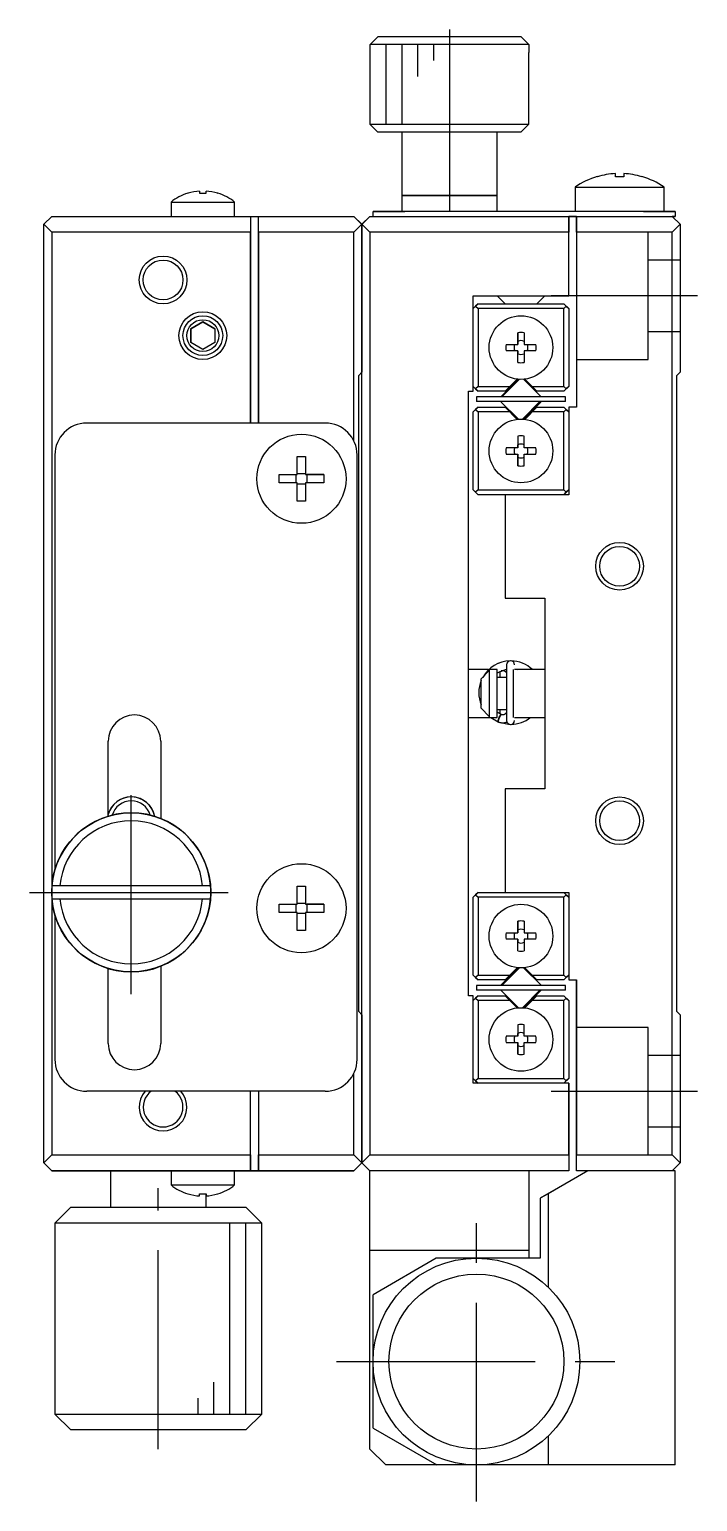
# Model space of a CAD drawing. Extents: x -29 to 387, y 4 to 271.
# Drawn here: x 217.3 to 259.3, y 114.1 to 206.7 of the extents above; entities that cross this region are included whole.
import ezdxf

# ---------------------------------------------------------------- set-up
doc = ezdxf.new("R2010")
doc.units = 0
doc.header["$LTSCALE"] = 10
doc.linetypes.add('CENTER', pattern=[2, 1.25, -0.25, 0.25, -0.25])
doc.linetypes.add('DASHED', pattern=[3.5, 2, -1.5])
doc.layers.get('0').update_dxf_attribs({"linetype": 'CONTINUOUS'})
doc.layers.add('CENTER', color=1, linetype='CENTER')

msp = doc.modelspace()

# ---------------------------------------------------------------- linework, layer by layer
at = {"color": 7, "linetype": 'CONTINUOUS'}
for p, q in [((238.717122, 205.720414), (239.218909, 206.220414)), ((248.685071, 205.720414), (238.717122, 205.720414)), ((238.717122, 205.220414), (238.717122, 205.720414)), ((239.218909, 206.220414), (248.183283, 206.220414)), ((248.183283, 206.220414), (248.685071, 205.720414)), ((248.685071, 205.720414), (248.685071, 205.220414)), ((238.701096, 205.220414), (238.717122, 205.220414)), ((238.701096, 205.220414), (238.701096, 200.720414)), ((248.685071, 205.220414), (248.701096, 205.220414)), ((248.701096, 200.720414), (248.701096, 205.220414)), ((238.701096, 200.720414), (248.701096, 200.720414)), ((238.701096, 200.720414), (239.201096, 200.220414)), ((248.201096, 200.220414), (239.201096, 200.220414)), ((240.701096, 200.220414), (240.701096, 196.220414)), ((240.701096, 200.220414), (240.701096, 195.220414)), ((246.701096, 196.220414), (246.701096, 200.220414)), ((246.701096, 195.220414), (246.701096, 200.220414)), ((248.201096, 200.220414), (248.701096, 200.720414)), ((253.001957, 197.413619), (252.998949, 197.419787)), ((254.141096, 197.413619), (254.141096, 197.606876)), ((254.661096, 197.413619), (254.141096, 197.413619)), ((254.661096, 197.606876), (254.661096, 197.413619)), ((255.803244, 197.419787), (255.800236, 197.413619)), ((227.251096, 196.376147), (227.272388, 196.376147)), ((227.251096, 196.376147), (227.272388, 196.376147)), ((227.251096, 196.376147), (227.272388, 196.376147)), ((228.001096, 196.50789), (228.001096, 196.376147)), ((228.001096, 196.376147), (228.401096, 196.376147)), ((228.401096, 196.376147), (228.401096, 196.50789)), ((229.129805, 196.376147), (229.151096, 196.376147)), ((229.129805, 196.376147), (229.151096, 196.376147)), ((229.129805, 196.376147), (229.151096, 196.376147)), ((240.701096, 196.220414), (246.701096, 196.220414)), ((246.701096, 196.220414), (240.701096, 196.220414)), ((240.701096, 196.220414), (240.701096, 195.220414)), ((246.701096, 196.220414), (240.701096, 196.220414)), ((246.701096, 195.220414), (246.701096, 196.220414)), ((251.601096, 196.762877), (257.201096, 196.762877)), ((251.601096, 196.762877), (251.601096, 195.220414)), ((257.201096, 195.220414), (257.201096, 196.762877)), ((226.201096, 195.818413), (226.201096, 194.920414)), ((226.201096, 195.818413), (230.201096, 195.818413)), ((230.201096, 194.920414), (230.201096, 195.818413)), ((218.701096, 194.920414), (218.201096, 194.420414)), ((218.201096, 135.420414), (218.201096, 194.420414)), ((218.201096, 194.420414), (218.701096, 193.920414)), ((218.701096, 194.920414), (231.201096, 194.920414)), ((218.701096, 194.920414), (237.701096, 194.920414)), ((231.201096, 194.920414), (231.701096, 194.920414)), ((231.201096, 194.920414), (231.201096, 193.920414)), ((231.201096, 194.920414), (231.201096, 181.920414)), ((231.701096, 194.920414), (237.701096, 194.920414)), ((231.701096, 193.920414), (231.701096, 194.920414)), ((231.701096, 181.920414), (231.701096, 194.920414)), ((237.701096, 194.920414), (238.201096, 194.420414)), ((238.701096, 194.920414), (237.701096, 193.920414)), ((237.701096, 194.920414), (238.701096, 193.920414)), ((238.201096, 194.420414), (237.701096, 193.920414)), ((238.701096, 194.920414), (238.201096, 194.420414)), ((238.201096, 194.420414), (238.201096, 185.120414)), ((238.201096, 194.420414), (238.701096, 193.920414)), ((238.201096, 185.120414), (238.201096, 194.420414)), ((238.201096, 135.420414), (238.201096, 194.420414)), ((238.701096, 194.920414), (251.201096, 194.920414)), ((238.701096, 194.920414), (257.901096, 194.920414)), ((238.901096, 194.920414), (238.901096, 195.220414)), ((238.901096, 195.220414), (240.901096, 195.220414)), ((257.901096, 195.220414), (238.901096, 195.220414)), ((255.901096, 195.220414), (240.901096, 195.220414)), ((251.701096, 194.920414), (251.201096, 194.920414)), ((251.201096, 194.920414), (251.201096, 193.920414)), ((251.201096, 189.920414), (251.201096, 194.920414)), ((251.701096, 193.920414), (251.701096, 194.920414)), ((251.701096, 194.920414), (257.701096, 194.920414)), ((251.701096, 194.920414), (251.701096, 182.920414)), ((255.901096, 195.220414), (257.901096, 195.220414)), ((257.901096, 194.920414), (257.701096, 194.920414)), ((257.701096, 194.920414), (258.201096, 194.420414)), ((258.201096, 194.420414), (257.701096, 193.920414)), ((257.901096, 195.220414), (257.901096, 194.920414)), ((258.201096, 194.420414), (258.201096, 185.120414)), ((218.701096, 193.920414), (218.701096, 152.420414)), ((231.201096, 193.920414), (218.701096, 193.920414)), ((218.701096, 193.920414), (218.701096, 135.920414)), ((231.201096, 181.920414), (231.201096, 193.920414)), ((237.701096, 193.920414), (231.701096, 193.920414)), ((231.701096, 193.920414), (231.701096, 181.920414)), ((237.701096, 180.792194), (237.701096, 193.920414)), ((251.201096, 193.920414), (238.701096, 193.920414)), ((238.701096, 193.920414), (238.701096, 135.920414)), ((251.201096, 189.920414), (251.201096, 193.920414)), ((257.701096, 193.920414), (251.701096, 193.920414)), ((251.701096, 193.920414), (251.701096, 182.920414)), ((257.701096, 135.920414), (257.701096, 193.920414)), ((245.201096, 189.920414), (251.201096, 189.920414)), ((245.201096, 183.920414), (245.201096, 189.920414)), ((246.701096, 189.920414), (246.951096, 189.670414)), ((246.701096, 189.920414), (247.201096, 189.420414)), ((249.201096, 189.420414), (249.701096, 189.920414)), ((249.451096, 189.670414), (249.701096, 189.920414)), ((245.501096, 189.420414), (245.201096, 189.120414)), ((245.201096, 189.120414), (245.351096, 189.270414)), ((245.501096, 189.420414), (245.351096, 189.270414)), ((245.351096, 189.270414), (245.501096, 189.120414)), ((245.501096, 189.420414), (250.901096, 189.420414)), ((245.501096, 189.120414), (245.501096, 184.220414)), ((250.901096, 189.120414), (245.501096, 189.120414)), ((246.951096, 189.670414), (247.201096, 189.420414)), ((249.201096, 189.420414), (249.451096, 189.670414)), ((251.051096, 189.270414), (250.901096, 189.420414)), ((251.201096, 189.120414), (250.901096, 189.420414)), ((250.901096, 189.120414), (251.051096, 189.270414)), ((250.901096, 184.220414), (250.901096, 189.120414)), ((251.051096, 189.270414), (251.201096, 189.120414)), ((251.201096, 189.120414), (251.201096, 184.220414)), ((227.451096, 187.853427), (228.201096, 188.28644)), ((228.201096, 188.28644), (227.451096, 187.853427)), ((228.201096, 188.28644), (227.451096, 187.853427)), ((228.201096, 188.28644), (228.951096, 187.853427)), ((228.951096, 187.853427), (228.201096, 188.28644)), ((228.951096, 187.853427), (228.201096, 188.28644)), ((227.451096, 186.987402), (227.451096, 187.853427)), ((227.451096, 187.853427), (227.451096, 186.987402)), ((227.451096, 187.853427), (227.451096, 186.987402)), ((228.201096, 186.554389), (227.451096, 186.987402)), ((228.951096, 186.987402), (228.201096, 186.554389)), ((228.951096, 187.853427), (228.951096, 186.987402)), ((248.001096, 186.870414), (248.001096, 187.599123)), ((248.001096, 187.599123), (248.001096, 187.056806)), ((248.001096, 187.599123), (248.001096, 186.870414)), ((248.001096, 187.056806), (248.001096, 186.870414)), ((248.401096, 187.599123), (248.401096, 186.870414)), ((247.272388, 186.870414), (248.001096, 186.870414)), ((248.001096, 186.470414), (247.272388, 186.470414)), ((248.001096, 185.741705), (248.001096, 186.470414)), ((248.001096, 186.470414), (248.001096, 186.284022)), ((248.001096, 185.741705), (248.001096, 186.470414)), ((248.001096, 185.741705), (248.001096, 186.284022)), ((248.401096, 186.870414), (249.129805, 186.870414)), ((249.129805, 186.470414), (248.401096, 186.470414)), ((248.401096, 186.470414), (248.401096, 185.741705)), ((238.001096, 184.920414), (238.201096, 185.120414)), ((238.001096, 184.920414), (238.201096, 185.120414)), ((238.001096, 184.920414), (238.201096, 185.120414)), ((238.201096, 144.720414), (238.201096, 185.120414)), ((258.001096, 184.920414), (258.201096, 185.120414)), ((238.001096, 144.920414), (238.001096, 184.920414)), ((245.351096, 184.070414), (245.201096, 184.220414)), ((245.501096, 183.920414), (245.201096, 184.220414)), ((245.501096, 184.220414), (245.351096, 184.070414)), ((245.501096, 184.220414), (247.498494, 184.220414)), ((248.02432, 184.657851), (246.96366, 183.597191)), ((247.007594, 183.570414), (248.09503, 184.657851)), ((247.198494, 183.920414), (247.962748, 184.684668)), ((247.198494, 183.920414), (247.498494, 184.220414)), ((247.498494, 184.220414), (247.962748, 184.684668)), ((249.438533, 183.597191), (248.377873, 184.657851)), ((248.439445, 184.684668), (248.903698, 184.220414)), ((248.439445, 184.684668), (249.203698, 183.920414)), ((248.903698, 184.220414), (250.901096, 184.220414)), ((248.903698, 184.220414), (249.203698, 183.920414)), ((251.051096, 184.070414), (250.901096, 184.220414)), ((251.201096, 184.220414), (250.901096, 183.920414)), ((251.201096, 184.220414), (251.051096, 184.070414)), ((258.001096, 144.920414), (258.001096, 184.920414)), ((244.901096, 183.920414), (245.201096, 183.920414)), ((244.901096, 145.920414), (244.901096, 183.920414)), ((245.351096, 184.070414), (245.501096, 183.920414)), ((245.401096, 183.570414), (245.401096, 183.270414)), ((251.001096, 183.570414), (245.401096, 183.570414)), ((251.001096, 183.270414), (245.401096, 183.270414)), ((247.198494, 183.920414), (245.501096, 183.920414)), ((249.394599, 183.270414), (248.307162, 182.182977)), ((249.394599, 183.270414), (248.872848, 182.748663)), ((250.901096, 183.920414), (249.203698, 183.920414)), ((250.901096, 183.920414), (251.051096, 184.070414)), ((251.001096, 183.270414), (251.001096, 183.570414)), ((245.501096, 182.920414), (245.201096, 182.620414)), ((245.201096, 182.620414), (245.351096, 182.770414)), ((245.201096, 177.720414), (245.201096, 182.620414)), ((245.501096, 182.920414), (245.351096, 182.770414)), ((245.351096, 182.770414), (245.501096, 182.620414)), ((245.501096, 182.920414), (247.198494, 182.920414)), ((245.501096, 182.620414), (245.501096, 177.720414)), ((247.498494, 182.620414), (245.501096, 182.620414)), ((246.96366, 183.243638), (248.02432, 182.182977)), ((247.498494, 182.620414), (247.198494, 182.920414)), ((247.962748, 182.156161), (247.198494, 182.920414)), ((247.962748, 182.156161), (247.498494, 182.620414)), ((248.872848, 182.748663), (248.307162, 182.182977)), ((248.377873, 182.182977), (249.438533, 183.243638)), ((249.203698, 182.920414), (248.439445, 182.156161)), ((248.903698, 182.620414), (248.439445, 182.156161)), ((249.203698, 182.920414), (248.903698, 182.620414)), ((250.901096, 182.620414), (248.903698, 182.620414)), ((249.203698, 182.920414), (250.901096, 182.920414)), ((251.051096, 182.770414), (250.901096, 182.920414)), ((250.901096, 182.920414), (251.201096, 182.620414)), ((250.901096, 182.620414), (251.051096, 182.770414)), ((250.901096, 177.720414), (250.901096, 182.620414)), ((251.051096, 182.770414), (251.201096, 182.620414)), ((251.201096, 182.920414), (251.201096, 177.420414)), ((251.701096, 182.920414), (251.201096, 182.920414)), ((235.901096, 181.920414), (220.901096, 181.920414)), ((248.001096, 181.099123), (248.001096, 180.370414)), ((248.001096, 181.099123), (248.001096, 180.556806)), ((248.001096, 181.099123), (248.001096, 180.370414)), ((248.001096, 180.370414), (248.001096, 180.556806)), ((248.401096, 180.370414), (248.401096, 181.099123)), ((218.901096, 179.920414), (218.901096, 153.820414)), ((234.141096, 179.819553), (234.661096, 179.819553)), ((234.141096, 178.680414), (234.141096, 179.819553)), ((234.661096, 179.819553), (234.661096, 178.680414)), ((237.901096, 141.920414), (237.901096, 179.920414)), ((248.001096, 180.370414), (247.272388, 180.370414)), ((247.272388, 179.970414), (248.001096, 179.970414)), ((248.001096, 179.970414), (248.001096, 179.241705)), ((248.001096, 179.784022), (248.001096, 179.970414)), ((248.001096, 179.241705), (248.001096, 179.970414)), ((248.001096, 179.241705), (248.001096, 179.784022)), ((249.129805, 180.370414), (248.401096, 180.370414)), ((248.401096, 179.241705), (248.401096, 179.970414)), ((248.401096, 179.970414), (249.129805, 179.970414)), ((233.001957, 178.160414), (233.001957, 178.680414)), ((233.001957, 178.680414), (234.141096, 178.680414)), ((233.001957, 178.680414), (234.071655, 178.680414)), ((233.001957, 178.680414), (234.141096, 178.680414)), ((234.071655, 178.680414), (234.141096, 178.680414)), ((234.071655, 178.160414), (234.071655, 178.680414)), ((234.141096, 178.749856), (234.661096, 178.749856)), ((234.661096, 178.680414), (235.800236, 178.680414)), ((234.661096, 178.680414), (234.730538, 178.680414)), ((234.661096, 178.680414), (235.800236, 178.680414)), ((235.800236, 178.680414), (234.730538, 178.680414)), ((234.730538, 178.680414), (234.730538, 178.160414)), ((235.800236, 178.680414), (235.800236, 178.160414)), ((234.141096, 178.160414), (233.001957, 178.160414)), ((234.141096, 177.021275), (234.141096, 178.160414)), ((234.661096, 178.090972), (234.141096, 178.090972)), ((234.661096, 178.160414), (234.661096, 177.021275)), ((235.800236, 178.160414), (234.661096, 178.160414)), ((245.351096, 177.570414), (245.201096, 177.720414)), ((245.201096, 177.720414), (245.501096, 177.420414)), ((245.501096, 177.720414), (245.351096, 177.570414)), ((245.501096, 177.720414), (250.901096, 177.720414)), ((251.051096, 177.570414), (250.901096, 177.720414)), ((251.201096, 177.720414), (250.901096, 177.420414)), ((251.201096, 177.720414), (251.051096, 177.570414)), ((234.661096, 177.021275), (234.141096, 177.021275)), ((245.351096, 177.570414), (245.501096, 177.420414)), ((247.201096, 177.420414), (245.501096, 177.420414)), ((251.201096, 177.420414), (245.501096, 177.420414)), ((247.201096, 177.420414), (247.201096, 170.920414)), ((251.201096, 177.420414), (247.201096, 177.420414)), ((250.901096, 177.420414), (251.051096, 177.570414)), ((247.201096, 170.920414), (249.701096, 170.920414)), ((249.701096, 170.920414), (249.701096, 158.920414)), ((246.820822, 166.838364), (246.761014, 166.815743)), ((247.298722, 166.727397), (247.298722, 163.227397)), ((246.166608, 166.420414), (244.901096, 166.420414)), ((245.701096, 165.836929), (246.201096, 166.366097)), ((245.701096, 164.003899), (245.701096, 165.836929)), ((246.201096, 166.420414), (246.201096, 166.366097)), ((246.701096, 166.420414), (246.201096, 166.420414)), ((246.201096, 166.420414), (246.201096, 163.420414)), ((246.201096, 166.366097), (246.201096, 163.474731)), ((246.701063, 166.216254), (247.298713, 166.457493)), ((246.701096, 163.420414), (246.701096, 166.420414)), ((247.298722, 165.920414), (246.701096, 165.920414)), ((247.298722, 165.920414), (246.701096, 165.920414)), ((246.901096, 165.920414), (246.901096, 166.331496)), ((247.298722, 165.920414), (246.901096, 165.920414)), ((246.957871, 166.356126), (246.969751, 166.360848)), ((246.969751, 166.360848), (246.981485, 166.36482)), ((246.981485, 166.36482), (246.993417, 166.368189)), ((246.993417, 166.368189), (247.005515, 166.370943)), ((247.005515, 166.370943), (247.017746, 166.373074)), ((247.017746, 166.373074), (247.030077, 166.374572)), ((247.030077, 166.374572), (247.042475, 166.375434)), ((247.042475, 166.375434), (247.054905, 166.375656)), ((247.054905, 166.375656), (247.067333, 166.375237)), ((247.067333, 166.375237), (247.079724, 166.374177)), ((247.079724, 166.374177), (247.092045, 166.37248)), ((247.092045, 166.37248), (247.10426, 166.370151)), ((247.10426, 166.370151), (247.116336, 166.367199)), ((247.116336, 166.367199), (247.128242, 166.363631)), ((247.128242, 166.363631), (247.139943, 166.35946)), ((247.139943, 166.35946), (247.151411, 166.3547)), ((247.151411, 166.3547), (247.162614, 166.349364)), ((247.162614, 166.349364), (247.173524, 166.34347)), ((247.173524, 166.34347), (247.184114, 166.337036)), ((247.184114, 166.337036), (247.194357, 166.33008)), ((247.194357, 166.33008), (247.20423, 166.322624)), ((247.20423, 166.322624), (247.213708, 166.314689)), ((247.213708, 166.314689), (247.222771, 166.306297)), ((247.222771, 166.306297), (247.231397, 166.297471)), ((247.231397, 166.297471), (247.239568, 166.288237)), ((247.239568, 166.288237), (247.247266, 166.278617)), ((247.247266, 166.278617), (247.254474, 166.268638)), ((247.254474, 166.268638), (247.261179, 166.258325)), ((247.261179, 166.258325), (247.267366, 166.247704)), ((247.267366, 166.247704), (247.273024, 166.236801)), ((247.273024, 166.236801), (247.27814, 166.225643)), ((247.27814, 166.225643), (247.282706, 166.214257)), ((247.282706, 166.214257), (247.286713, 166.20267)), ((247.286713, 166.20267), (247.290153, 166.190909)), ((247.290153, 166.190909), (247.29302, 166.179001)), ((247.29302, 166.179001), (247.295309, 166.166974)), ((247.295309, 166.166974), (247.297016, 166.154855)), ((247.297016, 166.154855), (247.298137, 166.142672)), ((247.298137, 166.142672), (247.298673, 166.130453)), ((247.298673, 166.130453), (247.298722, 166.12555)), ((247.701096, 166.420414), (247.701096, 163.420414)), ((249.701096, 166.420414), (247.798722, 166.420414)), ((249.701096, 166.420414), (247.798722, 166.420414)), ((247.798738, 166.457221), (247.960256, 166.420794)), ((247.960145, 166.420414), (247.901096, 166.420414)), ((246.201096, 163.474731), (245.701096, 164.003899)), ((246.701096, 163.920414), (247.298722, 163.920414)), ((246.701096, 163.920414), (247.298722, 163.920414)), ((246.901096, 163.62329), (246.901096, 163.920414)), ((246.901096, 163.920414), (247.298722, 163.920414)), ((247.298453, 163.817661), (247.297598, 163.805463)), ((247.298722, 163.829244), (247.298453, 163.817661)), ((244.901096, 163.420414), (246.201096, 163.420414)), ((244.901096, 163.420414), (246.701096, 163.420414)), ((246.201096, 163.474731), (246.201096, 163.420414)), ((246.201096, 163.420414), (246.296336, 163.420414)), ((246.201096, 163.420414), (246.701096, 163.420414)), ((246.295937, 163.420171), (246.761299, 163.140139)), ((246.679721, 163.177299), (246.758668, 163.141288)), ((246.957587, 163.597579), (246.70081, 163.739138)), ((246.752175, 163.143998), (246.839864, 163.427189)), ((246.757044, 163.155386), (246.757, 163.149035)), ((246.757, 163.149035), (246.75765, 163.144175)), ((246.757783, 163.163186), (246.757044, 163.155386)), ((246.75765, 163.144175), (246.758992, 163.140839)), ((246.759212, 163.172381), (246.757783, 163.163186)), ((246.758992, 163.140839), (246.761014, 163.139051)), ((246.76132, 163.182909), (246.759212, 163.172381)), ((246.761014, 163.139051), (246.793596, 163.125998)), ((246.764095, 163.194698), (246.76132, 163.182909)), ((246.767516, 163.207668), (246.764095, 163.194698)), ((246.771561, 163.221733), (246.767516, 163.207668)), ((246.776202, 163.236795), (246.771561, 163.221733)), ((246.781407, 163.252753), (246.776202, 163.236795)), ((246.787142, 163.269499), (246.781407, 163.252753)), ((246.793368, 163.286919), (246.787142, 163.269499)), ((246.800042, 163.304895), (246.793368, 163.286919)), ((246.793596, 163.125998), (246.828614, 163.113908)), ((246.807119, 163.323305), (246.800042, 163.304895)), ((246.81455, 163.342024), (246.807119, 163.323305)), ((246.822287, 163.360925), (246.81455, 163.342024)), ((246.816718, 163.117437), (247.519183, 162.978911)), ((246.830275, 163.37988), (246.822287, 163.360925)), ((246.828614, 163.113908), (246.864182, 163.103583)), ((246.838461, 163.39876), (246.830275, 163.37988)), ((246.84679, 163.417437), (246.838461, 163.39876)), ((246.839864, 163.427189), (246.948489, 163.601513)), ((246.855205, 163.435785), (246.84679, 163.417437)), ((246.863648, 163.453678), (246.855205, 163.435785)), ((246.872062, 163.470996), (246.863648, 163.453678)), ((246.864182, 163.103583), (246.900211, 163.095048)), ((246.880391, 163.487621), (246.872062, 163.470996)), ((246.888578, 163.503441), (246.880391, 163.487621)), ((246.896568, 163.518348), (246.888578, 163.503441)), ((246.904305, 163.53224), (246.896568, 163.518348)), ((246.900211, 163.095048), (246.936613, 163.088324)), ((246.911738, 163.545024), (246.904305, 163.53224)), ((246.918816, 163.556613), (246.911738, 163.545024)), ((246.925492, 163.566928), (246.918816, 163.556613)), ((246.931719, 163.575899), (246.925492, 163.566928)), ((246.937456, 163.583466), (246.931719, 163.575899)), ((246.936613, 163.088324), (246.973299, 163.083427)), ((246.942664, 163.589577), (246.937456, 163.583466)), ((246.947308, 163.594191), (246.942664, 163.589577)), ((246.951355, 163.597276), (246.947308, 163.594191)), ((246.956333, 163.598993), (246.951355, 163.597276)), ((246.964499, 163.595943), (246.957871, 163.598667)), ((246.976175, 163.591688), (246.964499, 163.595943)), ((246.973299, 163.083427), (247.010179, 163.080367)), ((246.988059, 163.588036), (246.976175, 163.591688)), ((247.000117, 163.584998), (246.988059, 163.588036)), ((247.012317, 163.582585), (247.000117, 163.584998)), ((247.010179, 163.080367), (247.047163, 163.079152)), ((247.024625, 163.580804), (247.012317, 163.582585)), ((247.037008, 163.57966), (247.024625, 163.580804)), ((247.04943, 163.579156), (247.037008, 163.57966)), ((247.047163, 163.079152), (247.08416, 163.079785)), ((247.061858, 163.579293), (247.04943, 163.579156)), ((247.074256, 163.580069), (247.061858, 163.579293)), ((247.086592, 163.581482), (247.074256, 163.580069)), ((247.08416, 163.079785), (247.12108, 163.082264)), ((247.098831, 163.583526), (247.086592, 163.581482)), ((247.11094, 163.586194), (247.098831, 163.583526)), ((247.122887, 163.589475), (247.11094, 163.586194)), ((247.12108, 163.082264), (247.157833, 163.086583)), ((247.134641, 163.593359), (247.122887, 163.589475)), ((247.146172, 163.597833), (247.134641, 163.593359)), ((247.15745, 163.602883), (247.146172, 163.597833)), ((247.168448, 163.608492), (247.15745, 163.602883)), ((247.157833, 163.086583), (247.194328, 163.092731)), ((247.179139, 163.614643), (247.168448, 163.608492)), ((247.189497, 163.621319), (247.179139, 163.614643)), ((247.199499, 163.628499), (247.189497, 163.621319)), ((247.194328, 163.092731), (247.230478, 163.100693)), ((247.209121, 163.636163), (247.199499, 163.628499)), ((247.218341, 163.64429), (247.209121, 163.636163)), ((247.227141, 163.652858), (247.218341, 163.64429)), ((247.2355, 163.661843), (247.227141, 163.652858)), ((247.230478, 163.100693), (247.266193, 163.110451)), ((247.2434, 163.671224), (247.2355, 163.661843)), ((247.250826, 163.680975), (247.2434, 163.671224)), ((247.257761, 163.691073), (247.250826, 163.680975)), ((247.264192, 163.701492), (247.257761, 163.691073)), ((247.270106, 163.712207), (247.264192, 163.701492)), ((247.266193, 163.110451), (247.301386, 163.12198)), ((247.27549, 163.723193), (247.270106, 163.712207)), ((247.280335, 163.734423), (247.27549, 163.723193)), ((247.284629, 163.745873), (247.280335, 163.734423)), ((247.288366, 163.757514), (247.284629, 163.745873)), ((247.291537, 163.769321), (247.288366, 163.757514)), ((247.294136, 163.781266), (247.291537, 163.769321)), ((247.296158, 163.793323), (247.294136, 163.781266)), ((247.297598, 163.805463), (247.296158, 163.793323)), ((247.301386, 163.12198), (247.319153, 163.128552)), ((247.798722, 163.420414), (249.701096, 163.420414)), ((222.251096, 157.205547), (222.251096, 161.920414)), ((225.551096, 161.920414), (225.551096, 157.065573)), ((247.201096, 158.920414), (247.201096, 152.420414)), ((249.701096, 158.920414), (247.201096, 158.920414)), ((228.685071, 152.820414), (218.717122, 152.820414)), ((219.218909, 152.820414), (218.717122, 152.820414)), ((228.685071, 152.820414), (218.717122, 152.820414)), ((228.183283, 152.820414), (219.218909, 152.820414)), ((228.685071, 152.820414), (228.183283, 152.820414)), ((234.141096, 152.819553), (234.661096, 152.819553)), ((234.141096, 151.680414), (234.141096, 152.819553)), ((234.661096, 152.819553), (234.661096, 151.680414)), ((218.701096, 152.420414), (218.701096, 135.920414)), ((218.717122, 152.020414), (219.218909, 152.020414)), ((218.717122, 152.020414), (228.685071, 152.020414)), ((219.218909, 152.020414), (228.183283, 152.020414)), ((228.183283, 152.020414), (228.685071, 152.020414)), ((245.501096, 152.420414), (245.201096, 152.120414)), ((245.201096, 152.120414), (245.351096, 152.270414)), ((245.201096, 147.220414), (245.201096, 152.120414)), ((245.501096, 152.420414), (245.351096, 152.270414)), ((245.351096, 152.270414), (245.501096, 152.120414)), ((245.501096, 152.420414), (247.201096, 152.420414)), ((245.501096, 152.420414), (251.201096, 152.420414)), ((245.501096, 152.120414), (245.501096, 147.220414)), ((250.901096, 152.120414), (245.501096, 152.120414)), ((247.201096, 152.420414), (251.201096, 152.420414)), ((251.051096, 152.270414), (250.901096, 152.420414)), ((250.901096, 152.420414), (251.201096, 152.120414)), ((250.901096, 152.120414), (251.051096, 152.270414)), ((250.901096, 147.220414), (250.901096, 152.120414)), ((251.051096, 152.270414), (251.201096, 152.120414)), ((251.201096, 152.420414), (251.201096, 146.920414)), ((218.901096, 151.020414), (218.901096, 141.920414)), ((233.001957, 151.160414), (233.001957, 151.680414)), ((233.001957, 151.680414), (234.141096, 151.680414)), ((233.001957, 151.680414), (234.071655, 151.680414)), ((233.001957, 151.680414), (234.141096, 151.680414)), ((234.141096, 151.160414), (233.001957, 151.160414)), ((234.071655, 151.680414), (234.141096, 151.680414)), ((234.071655, 151.160414), (234.071655, 151.680414)), ((234.141096, 151.749856), (234.661096, 151.749856)), ((234.141096, 150.021275), (234.141096, 151.160414)), ((234.661096, 151.090972), (234.141096, 151.090972)), ((234.661096, 151.680414), (235.800236, 151.680414)), ((234.661096, 151.680414), (234.730538, 151.680414)), ((234.661096, 151.680414), (235.800236, 151.680414)), ((234.661096, 151.160414), (234.661096, 150.021275)), ((235.800236, 151.160414), (234.661096, 151.160414)), ((235.800236, 151.680414), (234.730538, 151.680414)), ((234.730538, 151.680414), (234.730538, 151.160414)), ((235.800236, 151.680414), (235.800236, 151.160414)), ((234.661096, 150.021275), (234.141096, 150.021275)), ((248.001096, 149.870414), (248.001096, 150.599123)), ((248.001096, 150.599123), (248.001096, 150.056806)), ((248.001096, 150.599123), (248.001096, 149.870414)), ((248.001096, 150.056806), (248.001096, 149.870414)), ((248.401096, 150.599123), (248.401096, 149.870414)), ((247.272388, 149.870414), (248.001096, 149.870414)), ((248.001096, 149.470414), (247.272388, 149.470414)), ((248.001096, 148.741705), (248.001096, 149.470414)), ((248.001096, 149.470414), (248.001096, 149.284022)), ((248.001096, 148.741705), (248.001096, 149.470414)), ((248.001096, 148.741705), (248.001096, 149.284022)), ((248.401096, 149.870414), (249.129805, 149.870414)), ((249.129805, 149.470414), (248.401096, 149.470414)), ((248.401096, 149.470414), (248.401096, 148.741705)), ((222.251096, 142.920414), (222.251096, 147.635281)), ((225.551096, 147.775255), (225.551096, 142.920414)), ((245.351096, 147.070414), (245.201096, 147.220414)), ((245.201096, 147.220414), (245.501096, 146.920414)), ((245.501096, 147.220414), (245.351096, 147.070414)), ((245.501096, 147.220414), (247.498494, 147.220414)), ((248.02432, 147.657851), (246.96366, 146.597191)), ((247.007594, 146.570414), (248.09503, 147.657851)), ((247.198494, 146.920414), (247.962748, 147.684668)), ((247.198494, 146.920414), (247.498494, 147.220414)), ((247.498494, 147.220414), (247.962748, 147.684668)), ((247.529345, 147.092166), (248.09503, 147.657851)), ((249.438533, 146.597191), (248.377873, 147.657851)), ((248.439445, 147.684668), (248.903698, 147.220414)), ((248.439445, 147.684668), (249.203698, 146.920414)), ((248.903698, 147.220414), (250.901096, 147.220414)), ((248.903698, 147.220414), (249.203698, 146.920414)), ((251.051096, 147.070414), (250.901096, 147.220414)), ((251.201096, 147.220414), (250.901096, 146.920414)), ((251.201096, 147.220414), (251.051096, 147.070414)), ((245.351096, 147.070414), (245.501096, 146.920414)), ((245.401096, 146.570414), (245.401096, 146.270414)), ((251.001096, 146.570414), (245.401096, 146.570414)), ((251.001096, 146.270414), (245.401096, 146.270414)), ((247.198494, 146.920414), (245.501096, 146.920414)), ((246.96366, 146.243638), (248.02432, 145.182977)), ((247.007594, 146.570414), (247.529345, 147.092166)), ((249.394599, 146.270414), (248.307162, 145.182977)), ((248.377873, 145.182977), (249.438533, 146.243638)), ((250.901096, 146.920414), (249.203698, 146.920414)), ((250.901096, 146.920414), (251.051096, 147.070414)), ((251.001096, 146.270414), (251.001096, 146.570414)), ((251.201096, 146.920414), (251.701096, 146.920414)), ((251.701096, 146.920414), (251.701096, 135.920414)), ((251.701096, 134.920414), (251.701096, 146.920414)), ((245.201096, 145.920414), (244.901096, 145.920414)), ((245.201096, 140.420414), (245.201096, 145.920414)), ((245.201096, 145.620414), (245.501096, 145.920414)), ((245.201096, 145.620414), (245.351096, 145.770414)), ((245.501096, 145.920414), (245.351096, 145.770414)), ((245.351096, 145.770414), (245.501096, 145.620414)), ((245.501096, 145.920414), (247.198494, 145.920414)), ((245.501096, 145.620414), (245.501096, 140.720414)), ((247.498494, 145.620414), (245.501096, 145.620414)), ((247.498494, 145.620414), (247.198494, 145.920414)), ((247.962748, 145.156161), (247.198494, 145.920414)), ((247.962748, 145.156161), (247.498494, 145.620414)), ((249.203698, 145.920414), (248.439445, 145.156161)), ((248.903698, 145.620414), (248.439445, 145.156161)), ((249.203698, 145.920414), (248.903698, 145.620414)), ((250.901096, 145.620414), (248.903698, 145.620414)), ((249.203698, 145.920414), (250.901096, 145.920414)), ((251.051096, 145.770414), (250.901096, 145.920414)), ((251.201096, 145.620414), (250.901096, 145.920414)), ((250.901096, 145.620414), (251.051096, 145.770414)), ((250.901096, 140.720414), (250.901096, 145.620414)), ((251.051096, 145.770414), (251.201096, 145.620414)), ((251.201096, 145.620414), (251.201096, 140.720414)), ((238.201096, 144.720414), (238.001096, 144.920414)), ((238.201096, 144.720414), (238.201096, 135.420414)), ((238.201096, 135.420414), (238.201096, 144.720414)), ((258.201096, 144.720414), (258.001096, 144.920414)), ((258.201096, 144.720414), (258.201096, 135.420414)), ((248.001096, 144.099123), (248.001096, 143.370414)), ((248.001096, 144.099123), (248.001096, 143.556806)), ((248.001096, 144.099123), (248.001096, 143.370414)), ((248.001096, 143.370414), (248.001096, 143.556806)), ((248.401096, 143.370414), (248.401096, 144.099123)), ((248.001096, 143.370414), (247.272388, 143.370414)), ((247.272388, 142.970414), (248.001096, 142.970414)), ((248.001096, 142.970414), (248.001096, 142.241705)), ((248.001096, 142.784022), (248.001096, 142.970414)), ((248.001096, 142.241705), (248.001096, 142.970414)), ((248.001096, 142.241705), (248.001096, 142.784022)), ((249.129805, 143.370414), (248.401096, 143.370414)), ((248.401096, 142.970414), (249.129805, 142.970414)), ((248.401096, 142.241705), (248.401096, 142.970414)), ((237.701096, 135.920414), (237.701096, 141.048634)), ((245.351096, 140.570414), (245.201096, 140.720414)), ((245.501096, 140.420414), (245.201096, 140.720414)), ((245.501096, 140.720414), (245.351096, 140.570414)), ((245.501096, 140.720414), (250.901096, 140.720414)), ((251.051096, 140.570414), (250.901096, 140.720414)), ((251.201096, 140.720414), (250.901096, 140.420414)), ((251.201096, 140.720414), (251.051096, 140.570414)), ((235.901096, 139.920414), (220.901096, 139.920414)), ((224.583062, 139.920414), (220.901096, 139.920414)), ((235.901096, 139.920414), (220.901096, 139.920414)), ((224.951096, 139.920414), (224.583062, 139.920414)), ((226.451096, 139.920414), (224.951096, 139.920414)), ((226.81913, 139.920414), (226.451096, 139.920414)), ((231.201096, 139.920414), (226.81913, 139.920414)), ((231.701096, 139.920414), (231.201096, 139.920414)), ((231.201096, 135.920414), (231.201096, 139.920414)), ((231.201096, 134.920414), (231.201096, 139.920414)), ((235.901096, 139.920414), (231.701096, 139.920414)), ((231.701096, 139.920414), (231.701096, 135.920414)), ((231.701096, 139.920414), (231.701096, 134.920414)), ((251.201096, 140.420414), (245.201096, 140.420414)), ((245.351096, 140.570414), (245.501096, 140.420414)), ((250.901096, 140.420414), (251.051096, 140.570414)), ((251.201096, 135.920414), (251.201096, 140.420414)), ((251.201096, 140.420414), (251.201096, 134.920414)), ((218.701096, 135.920414), (218.201096, 135.420414)), ((218.201096, 135.420414), (218.701096, 134.920414)), ((218.701096, 134.920414), (218.201096, 135.420414)), ((218.701096, 134.920414), (218.201096, 135.420414)), ((218.701096, 135.920414), (231.201096, 135.920414)), ((231.201096, 135.920414), (231.201096, 134.920414)), ((231.701096, 134.920414), (231.701096, 135.920414)), ((231.701096, 135.920414), (237.701096, 135.920414)), ((237.701096, 135.920414), (238.201096, 135.420414)), ((237.701096, 135.920414), (238.701096, 134.920414)), ((238.701096, 135.920414), (237.701096, 134.920414)), ((238.201096, 135.420414), (237.701096, 134.920414)), ((237.701096, 134.920414), (238.201096, 135.420414)), ((238.001096, 135.220414), (238.201096, 135.420414)), ((238.201096, 135.420414), (238.001096, 135.220414)), ((238.701096, 135.920414), (238.201096, 135.420414)), ((238.201096, 135.420414), (238.701096, 134.920414)), ((238.701096, 135.920414), (251.201096, 135.920414)), ((251.201096, 135.920414), (251.201096, 134.920414)), ((251.701096, 135.920414), (257.701096, 135.920414)), ((251.701096, 134.920414), (251.701096, 135.920414)), ((257.701096, 135.920414), (258.201096, 135.420414)), ((258.201096, 135.420414), (257.701096, 134.920414)), ((231.201096, 134.920414), (218.701096, 134.920414)), ((218.701096, 134.920414), (225.201096, 134.920414)), ((218.701096, 134.920414), (237.701096, 134.920414)), ((222.401096, 134.920414), (222.401096, 132.620414)), ((224.901096, 134.920414), (225.201096, 134.920414)), ((225.201096, 134.920414), (224.901096, 134.920414)), ((225.201096, 134.920414), (231.201096, 134.920414)), ((225.501096, 134.920414), (225.201096, 134.920414)), ((225.201096, 134.920414), (225.501096, 134.920414)), ((226.201096, 134.920414), (226.201096, 134.022415)), ((230.201096, 134.022415), (230.201096, 134.920414)), ((231.201096, 134.920414), (231.701096, 134.920414)), ((231.701096, 134.920414), (231.201096, 134.920414)), ((237.701096, 134.920414), (231.701096, 134.920414)), ((231.701096, 134.920414), (232.901101, 134.920414)), ((235.901091, 134.920414), (237.701096, 134.920414)), ((238.701096, 129.920414), (238.701096, 134.920414)), ((251.201096, 134.920414), (238.701096, 134.920414)), ((238.701096, 117.420414), (238.701096, 134.920414)), ((248.701096, 134.920414), (248.701096, 129.920414)), ((248.701096, 134.920414), (248.701096, 129.420414)), ((252.401096, 134.920414), (249.401096, 133.188363)), ((252.401096, 134.920414), (249.901096, 133.477039)), ((257.701096, 134.920414), (251.701096, 134.920414)), ((257.901096, 134.920414), (251.701096, 134.920414)), ((257.901096, 134.920414), (257.701096, 134.920414)), ((257.901096, 116.420414), (257.901096, 134.920414)), ((226.201096, 134.022415), (230.201096, 134.022415)), ((227.251096, 133.464682), (227.272388, 133.464682)), ((227.251096, 133.464682), (227.272388, 133.464682)), ((227.251096, 133.464682), (227.272388, 133.464682)), ((228.001096, 133.464682), (228.401096, 133.464682)), ((228.001096, 133.332939), (228.001096, 133.464682)), ((228.401096, 133.464682), (228.401096, 133.332939)), ((228.401096, 132.620414), (228.401096, 133.464682)), ((228.401096, 132.620414), (228.401096, 133.332939)), ((229.129805, 133.464682), (229.151096, 133.464682)), ((229.129805, 133.464682), (229.151096, 133.464682)), ((229.129805, 133.464682), (229.151096, 133.464682)), ((249.901096, 133.477039), (249.401096, 133.188363)), ((249.901096, 133.477039), (249.901096, 127.61083)), ((219.901096, 132.620414), (218.901096, 131.620414)), ((219.901096, 132.620414), (230.901096, 132.620414)), ((231.901096, 131.620414), (230.901096, 132.620414)), ((249.401096, 133.188363), (249.401096, 129.420414)), ((218.901096, 131.620414), (218.901096, 119.620414)), ((231.901096, 131.620414), (218.901096, 131.620414)), ((231.901096, 119.620414), (231.901096, 131.620414)), ((238.701096, 129.920414), (248.701096, 129.920414)), ((238.701096, 117.420414), (238.701096, 129.920414)), ((248.701096, 129.920414), (248.701096, 129.420414)), ((242.874817, 129.420414), (238.901096, 127.126186)), ((245.401096, 129.420414), (242.874817, 129.420414)), ((249.401096, 129.420414), (242.874817, 129.420414)), ((249.401096, 129.420414), (245.401096, 129.420414)), ((238.901096, 122.920414), (238.901096, 127.126186)), ((238.901096, 118.729815), (238.901096, 127.126186)), ((238.901096, 118.729815), (238.901096, 122.920414)), ((218.901096, 119.620414), (225.342229, 119.620414)), ((218.901096, 119.620414), (219.901096, 118.620414)), ((218.901096, 119.620414), (231.901096, 119.620414)), ((225.342229, 119.620414), (231.901096, 119.620414)), ((230.901096, 118.620414), (231.901096, 119.620414)), ((230.901096, 118.620414), (219.901096, 118.620414)), ((225.351285, 118.620414), (219.901096, 118.620414)), ((230.901096, 118.620414), (219.901096, 118.620414)), ((230.901096, 118.620414), (225.351285, 118.620414)), ((238.901096, 118.729815), (242.901096, 116.420414)), ((249.901096, 118.229999), (249.901096, 116.420414)), ((238.701096, 117.420414), (239.701096, 116.420414)), ((242.901096, 116.420414), (239.701096, 116.420414)), ((257.901096, 116.420414), (239.701096, 116.420414)), ((245.401096, 116.420414), (242.901096, 116.420414)), ((249.901096, 116.420414), (245.401096, 116.420414)), ((257.901096, 116.420414), (249.901096, 116.420414))]:
    msp.add_line(p, q, dxfattribs=at)
at = {"color": 3, "linetype": 'CONTINUOUS'}
for p, q in [((239.701096, 205.720414), (239.701096, 200.720414)), ((240.701096, 205.720414), (240.701096, 200.720414)), ((241.701096, 205.720414), (241.701096, 203.720414)), ((242.701096, 205.720414), (242.701096, 204.720414)), ((229.901096, 119.620414), (229.901096, 131.620414)), ((230.901096, 119.620414), (230.901096, 131.620414)), ((228.901096, 119.620414), (228.901096, 121.620414)), ((227.901096, 119.620414), (227.901096, 120.620414))]:
    msp.add_line(p, q, dxfattribs=at)
at = {"color": 3, "linetype": 'DASHED'}
for p, q in [((256.201096, 185.920414), (256.201096, 193.920414)), ((258.201096, 192.170414), (256.201096, 192.170414)), ((256.201096, 187.670414), (258.201096, 187.670414)), ((251.701096, 185.920414), (256.201096, 185.920414)), ((256.201096, 143.920414), (251.701096, 143.920414)), ((256.201096, 135.920414), (256.201096, 143.920414)), ((258.201096, 142.170414), (256.201096, 142.170414)), ((256.201096, 137.670414), (258.201096, 137.670414))]:
    msp.add_line(p, q, dxfattribs=at)
at = {"color": 3, "linetype": 'CONTINUOUS'}
for centre in [(225.701096, 190.920414), (228.201096, 187.420414), (254.401096, 172.920414), (254.401096, 156.920414)]:
    msp.add_circle(centre, 1.5, dxfattribs=at)
at = {"color": 7, "linetype": 'CONTINUOUS'}
for centre, radius in [((225.701096, 190.920414), 1.25), ((228.201096, 187.420414), 1.25), ((228.201096, 187.420414), 1), ((248.201096, 186.670414), 2), ((248.201096, 180.170414), 2), ((234.401096, 178.420414), 2.8), ((254.401096, 172.920414), 1.25), ((223.701096, 152.420414), 5), ((254.401096, 156.920414), 1.25), ((234.401096, 151.420414), 2.8), ((248.201096, 149.670414), 2), ((248.201096, 143.170414), 2), ((245.401096, 122.920414), 6.5), ((245.401096, 122.920414), 5.5)]:
    msp.add_circle(centre, radius, dxfattribs=at)
for centre, radius, start, end in [((254.401096, 192.620414), 5, 106.285843, 124.055798), ((254.401096, 192.620414), 4.993235, 92.984767, 106.272555), ((254.401096, 192.620414), 4.993235, 73.727445, 87.015233), ((254.401096, 192.620414), 5, 55.944202, 73.714157), ((228.201096, 193.320414), 3.2, 107.270005, 128.682187), ((228.201096, 193.320414), 3.193744, 93.59035, 106.905258), ((228.201096, 193.320414), 3.193744, 73.094742, 86.40965), ((228.201096, 193.320414), 3.2, 51.317813, 72.729995), ((248.201096, 186.670414), 0.95, 77.846803, 102.153197), ((248.201096, 186.670414), 0.435085, 62.633517, 117.366483), ((248.201096, 186.670414), 0.95, 167.846803, 192.153197), ((248.201096, 186.670414), 0.435085, 152.633517, 207.366483), ((248.201096, 186.670414), 0.435085, 242.633517, 297.366483), ((248.201096, 186.670414), 0.435085, 332.633517, 27.366483), ((248.201096, 186.670414), 0.95, 347.846803, 12.153197), ((248.201096, 186.670414), 0.95, 257.846803, 282.153197), ((248.165741, 184.51643), 0.2, 126.858028, 135), ((248.236452, 184.51643), 0.2, 128.738756, 135), ((248.236452, 184.51643), 0.2, 45, 53.141972), ((247.105081, 183.45577), 0.2, 135, 145.024696), ((247.105081, 183.385059), 0.2, 214.975304, 225), ((249.297112, 183.45577), 0.2, 34.975304, 45), ((249.297112, 183.385059), 0.2, 315, 325.024696), ((220.901096, 179.920414), 2, 90, 180), ((235.901096, 179.920414), 2, 0, 90), ((248.165741, 182.324399), 0.2, 225, 233.141972), ((248.165741, 182.324399), 0.2, 308.738756, 315), ((248.236452, 182.324399), 0.2, 306.858028, 315), ((248.201096, 180.170414), 0.95, 77.846803, 102.153197), ((248.201096, 180.170414), 0.435085, 62.633517, 117.366483), ((248.201096, 180.170414), 0.95, 167.846803, 192.153197), ((248.201096, 180.170414), 0.435085, 152.633517, 207.366483), ((248.201096, 180.170414), 0.435085, 242.633517, 297.366483), ((248.201096, 180.170414), 0.435085, 332.633517, 27.366483), ((248.201096, 180.170414), 0.95, 347.846803, 12.153197), ((248.201096, 180.170414), 0.95, 257.846803, 282.153197), ((247.548579, 164.977639), 1.998501, 90.884377, 151.288323), ((247.548722, 166.727397), 0.25, 0, 180), ((247.550031, 164.981075), 1.994977, 46.191727, 89.234905), ((247.548254, 164.978079), 1.998184, 157.581459, 202.379176), ((223.901096, 161.920414), 1.65, 0, 180), ((247.548722, 163.227397), 0.25, 180, 0), ((247.546653, 164.98333), 2.00474, 270.907419, 308.75704), ((223.701096, 152.420414), 5, 4.588566, 175.411434), ((223.701096, 156.920414), 1.25, 90, 163.54075), ((223.701096, 156.920414), 1.25, 16.45925, 163.54075), ((223.701096, 156.920414), 1.25, 16.45925, 90), ((223.701096, 152.420414), 4.5, 5.099689, 174.900311), ((223.701096, 152.420414), 5, 175.411434, 184.588566), ((223.701096, 152.420414), 5, 355.411434, 4.588566), ((223.701096, 152.420414), 5, 184.588566, 355.411434), ((223.701096, 152.420414), 4.5, 185.099689, 354.900311), ((248.201096, 149.670414), 0.95, 77.846803, 102.153197), ((248.201096, 149.670414), 0.435085, 62.633517, 117.366483), ((248.201096, 149.670414), 0.95, 167.846803, 192.153197), ((248.201096, 149.670414), 0.435085, 152.633517, 207.366483), ((248.201096, 149.670414), 0.435085, 242.633517, 297.366483), ((248.201096, 149.670414), 0.435085, 332.633517, 27.366483), ((248.201096, 149.670414), 0.95, 347.846803, 12.153197), ((248.201096, 149.670414), 0.95, 257.846803, 282.153197), ((248.165741, 147.51643), 0.2, 126.858028, 135), ((248.236452, 147.51643), 0.2, 128.738756, 135), ((248.236452, 147.51643), 0.2, 45, 53.141972), ((247.105081, 146.45577), 0.2, 135, 145.024696), ((247.105081, 146.385059), 0.2, 214.975304, 225), ((249.297112, 146.45577), 0.2, 34.975304, 45), ((249.297112, 146.385059), 0.2, 315, 325.024696), ((248.165741, 145.324399), 0.2, 225, 233.141972), ((248.165741, 145.324399), 0.2, 308.738756, 315), ((248.236452, 145.324399), 0.2, 306.858028, 315), ((248.201096, 143.170414), 0.95, 77.846803, 102.153197), ((248.201096, 143.170414), 0.435085, 62.633517, 117.366483), ((223.901096, 142.920414), 1.65, 180, 0), ((248.201096, 143.170414), 0.95, 167.846803, 192.153197), ((248.201096, 143.170414), 0.435085, 152.633517, 207.366483), ((248.201096, 143.170414), 0.435085, 242.633517, 297.366483), ((248.201096, 143.170414), 0.435085, 332.633517, 27.366483), ((248.201096, 143.170414), 0.95, 347.846803, 12.153197), ((220.901096, 141.920414), 2, 180, 270), ((235.901096, 141.920414), 2, 270, 0), ((248.201096, 143.170414), 0.95, 257.846803, 282.153197), ((225.701096, 138.920414), 1.25, 126.869898, 53.130102), ((228.201096, 136.520414), 3.2, 231.317813, 252.729995), ((228.201096, 136.520414), 3.193744, 253.094742, 266.40965), ((228.201096, 136.520414), 3.193744, 273.59035, 286.905258), ((228.201096, 136.520414), 3.2, 287.270005, 308.682187)]:
    msp.add_arc(centre, radius, start, end, dxfattribs=at)
at = {"color": 4, "linetype": 'CONTINUOUS'}
for start, end in [(90, 165.164888), (10.671929, 165.164888), (10.671929, 90)]:
    msp.add_arc((223.701096, 156.920414), 1.5, start, end, dxfattribs=at)
at = {"color": 3, "linetype": 'CONTINUOUS'}
msp.add_arc((225.701096, 138.920414), 1.5, 138.189685, 41.810315, dxfattribs=at)
at = {"layer": 'CENTER', "color": 1, "linetype": 'CENTER'}
for p, q in [((243.701096, 206.670414), (243.701096, 195.220414)), ((259.301096, 189.920414), (250.101096, 189.920414)), ((223.701096, 146.020414), (223.701096, 158.820414)), ((217.301096, 152.420414), (230.101096, 152.420414)), ((250.101096, 139.920414), (259.301096, 139.920414)), ((225.401096, 117.420414), (225.401096, 133.820414)), ((245.401096, 114.120414), (245.401096, 131.720414)), ((236.601096, 122.920414), (254.201096, 122.920414))]:
    msp.add_line(p, q, dxfattribs=at)

doc.saveas('drawing.dxf')
